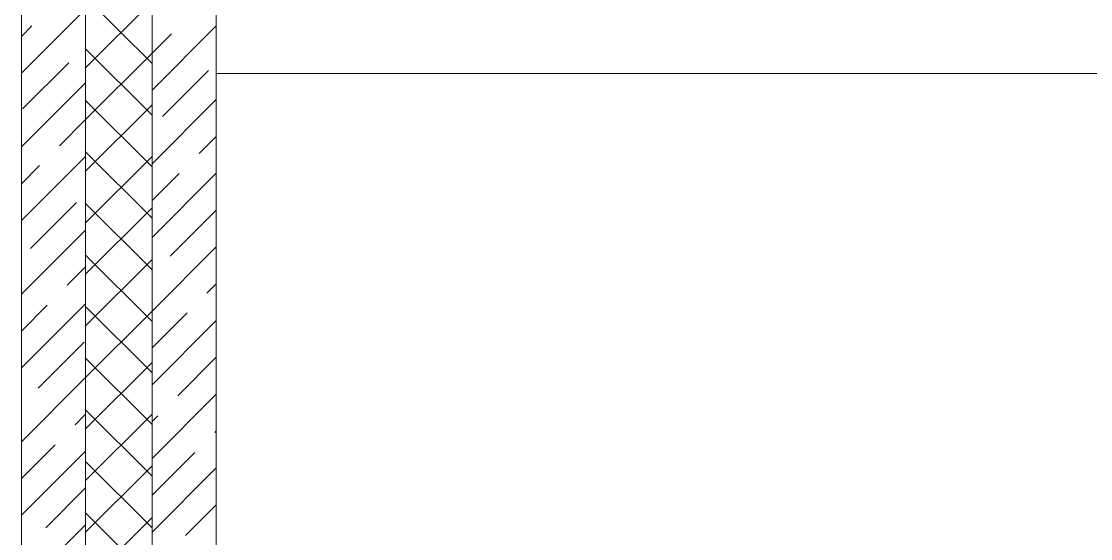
# Model space of a CAD drawing. Header units: millimetres. Extents: x 53645 to 137188, y 78097 to 135533.
# Drawn here: x 61146 to 63069, y 108423 to 109354 of the extents above; entities that cross this region are included whole.
import ezdxf

# ---------------------------------------------------------------- set-up
doc = ezdxf.new("R2010")
doc.units = ezdxf.units.MM
doc.layers.add('hatch', color=7, linetype='Continuous', lineweight=5)
doc.layers.add('Wall2', color=5, linetype='Continuous', lineweight=5)

msp = doc.modelspace()

# ---------------------------------------------------------------- linework, layer by layer
at = {"layer": 'hatch', "color": 251, "ltscale": 100}
for points in [[(61261.5, 109600), (61261.4, 106130)], [(61261.4, 106130), (61261.5, 109600)], [(61381.5, 109600), (61381.4, 106130)], [(61381.4, 106130), (61381.5, 109600)], [(61261.4, 109269.1), (61381.4, 109389.1)], [(61381.4, 109277.6), (61261.4, 109397.6)], [(61146.4, 109260.2), (61261.4, 109375.2)], [(61146.4, 109326.4), (61165.3, 109345.3)], [(61381.4, 109230), (61496.4, 109345)], [(61381.4, 109296.3), (61416.5, 109331.4)], [(61261.4, 109176.3), (61381.4, 109296.3)], [(61381.4, 109184.8), (61261.4, 109304.8)], [(61148.7, 109196.1), (61231.6, 109279)], [(61400, 109182.2), (61482.8, 109265.1)], [(61146.4, 109127.6), (61261.4, 109242.6)], [(61381.4, 109092), (61261.4, 109212)], [(61381.4, 109097.4), (61496.4, 109212.4)], [(61261.4, 109083.5), (61381.4, 109203.5)], [(61215, 109129.9), (61261.4, 109176.3)], [(61466.3, 109115.9), (61496.4, 109146.1)], [(61381.4, 108999.2), (61261.4, 109119.2)], [(61146.4, 108995), (61261.4, 109110)], [(61261.4, 108990.7), (61381.4, 109110.7)], [(61146.4, 109061.3), (61179.2, 109094.1)], [(61381.4, 109031.1), (61430.5, 109080.1)], [(61381.4, 108964.8), (61496.4, 109079.8)], [(61162.7, 108944.9), (61245.5, 109027.8)], [(61381.4, 108906.4), (61261.4, 109026.4)], [(61261.4, 108897.9), (61381.4, 109017.9)], [(61413.9, 108931), (61496.4, 109013.5)], [(61146.4, 108862.4), (61261.4, 108977.4)], [(61381.4, 108832.2), (61496.4, 108947.2)], [(61381.4, 108813.6), (61261.4, 108933.6)], [(61261.4, 108805), (61381.4, 108925)], [(61228.9, 108878.6), (61261.4, 108911.1)], [(61480.2, 108864.7), (61496.4, 108880.9)], [(61146.4, 108729.8), (61261.4, 108844.8)], [(61146.4, 108796.1), (61193.1, 108842.8)], [(61381.4, 108720.8), (61261.4, 108840.8)], [(61261.4, 108712.2), (61381.4, 108832.2)], [(61381.4, 108765.9), (61444.4, 108828.9)], [(61381.4, 108699.7), (61496.4, 108814.7)], [(61176.6, 108693.7), (61259.4, 108776.5)], [(61381.4, 108628), (61261.4, 108748)], [(61261.4, 108619.4), (61381.4, 108739.4)], [(61427.8, 108679.7), (61496.4, 108748.4)], [(61146.4, 108597.2), (61261.4, 108712.2)], [(61381.4, 108567.1), (61496.4, 108682.1)], [(61381.4, 108535.2), (61261.4, 108655.2)], [(61242.9, 108627.4), (61261.4, 108645.9)], [(61261.4, 108526.6), (61381.4, 108646.6)], [(61381.4, 108633.4), (61392, 108643.9)], [(61494.1, 108613.4), (61496.4, 108615.8)], [(61146.4, 108530.9), (61207.1, 108591.6)], [(61146.4, 108464.7), (61261.4, 108579.7)], [(61381.4, 108500.8), (61458.3, 108577.6)], [(61381.4, 108442.4), (61261.4, 108562.4)], [(61261.4, 108433.8), (61381.4, 108553.8)], [(61381.4, 108434.5), (61496.4, 108549.5)], [(61190.5, 108442.4), (61261.4, 108513.4)], [(61441.7, 108428.5), (61496.4, 108483.2)], [(61381.4, 108349.6), (61261.4, 108469.6)], [(61261.4, 108341), (61381.4, 108461)], [(61146.4, 108332.1), (61261.4, 108447.1)]]:
    msp.add_lwpolyline(points, dxfattribs=at)
at = {"layer": 'Wall2', "ltscale": 100}
for points in [[(61146.4, 106130), (61146.5, 109600)], [(61496.5, 109600), (61496.4, 106869.9)]]:
    msp.add_lwpolyline(points, dxfattribs=at)
at = {"layer": 'Wall2', "color": 4, "linetype": 'Continuous', "lineweight": 0, "ltscale": 100}
msp.add_lwpolyline([(74546.5, 109260), (61496.4, 109260)], dxfattribs=at)

doc.saveas('drawing.dxf')
